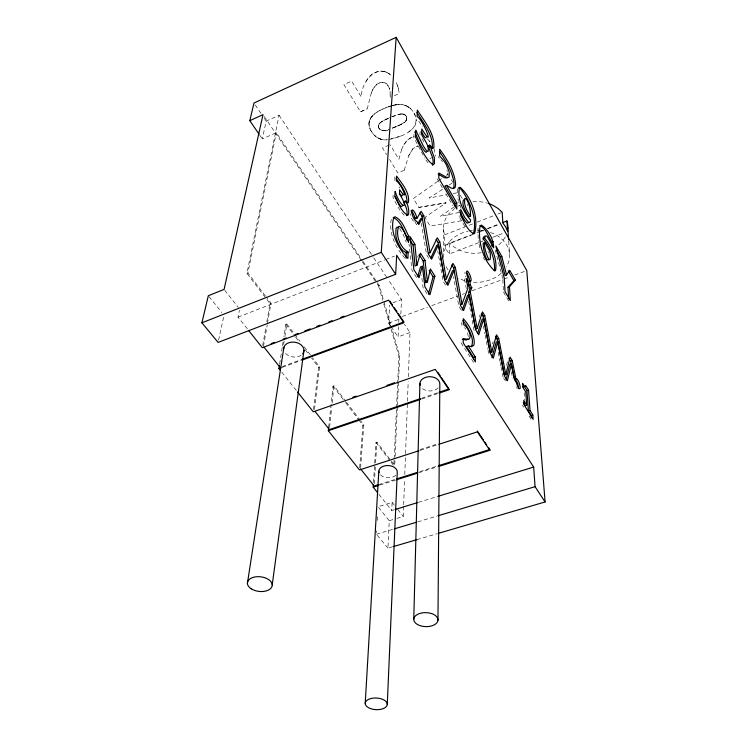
<?xml version="1.0" encoding="UTF-8"?>
<svg xmlns="http://www.w3.org/2000/svg" width="747" height="747" viewBox="0 0 747 747"><rect width="100%" height="100%" fill="white"/><g stroke="black" fill="none" stroke-linecap="round" stroke-linejoin="round"><path stroke-width="0.56" stroke-dasharray="3.73 2.8" d="M478.668 242.672L449.694 253.793C442.766 248.097 445.632 239.301 443.877 231.785A32.607 26.201 -3 0 1 445.651 218.75L448.471 214.174L454.746 208.376M443.419 251.711L443.55 228.675M390.102 94.962C390.578 90.135 388.86 83.813 383.603 82.394C370.643 81.909 370.204 100.453 367.122 108.875L360.484 111.817L343.909 84.626L351.697 81.087L361.268 96.97C361.305 81.806 377.207 61.609 391.83 76.101M420.019 135.114L420.206 129.689M396.788 518.409L403.249 516.457L403.632 505.98M403.669 504.813L404.613 479.21M404.781 474.55L405.509 454.764M405.556 453.597L407.432 402.381M407.47 401.223L408.198 381.437M408.376 376.777L409.991 332.546L404.37 324.217M414.015 134.264L413.875 137.681L424.726 158.131M393.977 509.827L391.755 510.509L392.138 502.376L378.029 506.727L389.252 520.696L387.945 548.167L393.51 546.533M394.089 460.021L393.828 465.801L390.392 461.301M394.145 458.863L396.442 409.207M396.498 408.049L397.563 384.948M397.619 383.799L398.898 356.076L383.062 301.499M400.831 314.17L401.512 299.584L387.973 279.21M394.93 460.89L394.724 465.512L391.297 461.011M395.144 456.268L397.404 406.601M397.451 405.453L398.562 381.194M398.609 380.036L399.71 355.787L391.951 329.053M409.991 332.546L398.058 336.878L398.543 326.747M398.758 322.237L398.917 318.866M387.945 548.167L376.441 534.236L376.637 530.8M377.235 520.482L377.562 514.748M390.494 325.851L388.599 323.087L389.635 305.131M393.118 195.228L392.987 197.292L394.603 200.71A35.763 10.085 68.1 0 0 401.447 212.251L404.164 215.267M394.827 176.824L394.92 182.361M373.472 482.553L374.62 464.204M374.686 463.065L375.984 442.42L376.89 442.121L390.606 460.115M374.322 483.711L375.536 464.074M375.61 462.916L376.89 442.121M360.605 467.659L363.78 424.922L360.997 421.28M359.68 467.65L362.855 425.23L359.382 420.682M328.689 427.284L332.994 386.115L333.937 385.788L345.73 401.26M329.623 427.265L331.659 407.675M332.135 403.072L333.937 385.788M443.382 257.463L443.97 251.86L446.108 246.417L449.657 241.44M478.043 228.171L478.173 239.722M313.563 409.524L318.614 367.281L311.639 358.149M314.506 409.496L319.567 366.945L312.591 357.794M390.102 94.944L390.298 97.484M388.898 106.56L392.147 105.588C382.725 108.698 366.786 114.123 369.279 126.701C371.474 134.451 378.86 140.95 387.245 139.801C379.756 140.8 372.912 135.721 370.101 128.988M400.7 136.029L388.421 139.614C399.262 137.261 416.611 132.48 416.098 118.866M283.608 344.535L284.14 341.108M284.85 336.542L286.801 323.965L285.83 324.338L283.879 336.813M508.698 241.066L509.65 256.1L508.782 261.683L506.41 267.024M279.63 364.041L282.291 347.019M282.459 345.889L283.169 341.351M262.701 345.422L266.063 326.215M266.847 321.696L270.012 303.618L246.912 273.355L279.07 115.262L266.203 121.098L262.328 138.933L276.306 132.667L362.388 260.432M263.467 346.487L267.23 324.861M267.426 323.722L270.984 303.235L266.091 296.811M369.205 121.079L368.859 123.759L370.129 129.054M464.989 272.095L464.97 273.832M247.304 328.801L238.013 317.12L239.404 310.257M265.39 295.896L247.901 272.963L276.306 132.667M218.6 340.156L224.007 315.253M457.435 189.028L457.36 195.854M506.597 365.311L507.941 359.839M391.241 219.273C388.636 233.83 395.985 248.966 406.023 259.218M492.488 343.984L493.095 341.855M401.671 149.447L398.889 159.27L390.065 144.638M417.676 257.183L418.329 254.97M404.23 170.251L408.73 155.665L412.979 148.625M479.406 316.896L480.125 314.683M415.892 123.544L414.744 126.075M392.278 105.579C382.753 108.745 366.917 113.992 369.279 126.701M371.408 93.048C372.958 87.483 378.253 80.396 384.817 82.814C387.889 82.478 390.784 93.142 389.346 88.211M401.671 149.465C403.782 143.601 408.021 138.214 414.183 136.384M408.73 155.684L412.97 148.644L418.049 145.917L416.21 146.505M366.011 81.292L368.514 77.492A18.283 16.219 6 0 1 376.553 72.029C382.305 69.919 388.851 72.123 392.605 76.866M505.28 237.014L502.311 241.458L498.352 245.361M403.828 144.862L406.321 141.37A17.545 14.94 1.1 0 1 414.174 136.374M379.784 123.264C374.62 128.512 384.593 133.386 388.832 129.595C385.648 130.734 380.176 131.659 378.57 127.616C377.226 121.64 386.283 119.959 389.729 117.531C386.358 119.884 376.199 122.106 378.888 128.269C380.578 131.099 384.341 130.846 387.086 130.099M401.69 124.049L391.008 128.764C395.312 126.122 409.02 124.058 406.331 116.336C402.689 111.107 395.032 115.822 390.681 117.167L401.074 113.974M370.279 118.558L372.678 115.561M395.368 127.111C398.795 124.553 408.03 123.087 406.648 116.99C405.369 113.609 401.064 113.544 398.151 114.496M405.406 121.388C409.057 118.446 405.163 112.956 401.074 113.983M408.73 131.864L412.223 129.119M437.77 181.297L413.39 198.534L418.796 207.395L446.08 202.82L424.903 217.405M438.704 180.653L441.524 178.645M446.211 175.358L448.088 174.014M454.139 206.91L440.226 216.415L459.069 212.456M442.495 189.318L429.161 198.02L446.22 194.808M449.162 184.995L452.019 183.118M383.463 120.631L389.729 117.55M458.06 206.228L459.9 205.35M394.332 95.7L399.374 93.45L397.46 85.298L395.368 80.807M360.484 111.798L367.122 108.857M389.122 145.049L382.501 147.897L386.61 154.638M429.73 158.588L431.682 157.757M404.23 170.232L397.777 172.94L389.551 159.438M246.912 273.355L247.901 272.963M444.661 234.829L472.898 223.801M477.24 222.111L493.524 215.752M497.866 214.053L502.217 212.353M270.012 303.618L270.984 303.235M238.013 317.12L384.724 259.928M385.807 259.498L394.5 256.109M449.694 253.793L449.675 243.13L471.301 234.763M478.874 231.831L483.197 230.16M487.52 228.489L498.333 224.305M444.624 245.455L471.562 235.025M476.959 232.943L480.19 231.691M481.264 231.271L483.421 230.44M487.735 228.769L498.51 224.595M479.742 242.261L482.954 241.029M492.618 237.322L504.421 232.793M377.235 283.972L378.542 285.905L379.345 285.606L390.662 324.59M392.922 302.796L401.512 299.584M402.25 316.532L427.377 307.26M431.747 305.644L457.958 295.971M462.328 294.365L464.513 293.552M472.16 290.732L502.75 279.453M503.842 279.042L509.305 277.034M514.767 275.017L524.599 271.385M388.599 323.087L400.625 318.661M282.226 366.6L300.696 359.821M282.179 367.384L300.649 360.605M318.614 367.281L319.567 366.945M398.898 356.076L399.71 355.787M421.569 398.235L438.031 392.642M421.579 399.047L438.031 393.464M362.855 425.23L363.78 424.922M420.057 449.573L437.695 443.867M420.103 450.366L437.733 444.67M378.626 484.616L396.414 478.995M419.758 471.618L437.555 465.997M379.849 485.036L395.406 480.125M418.731 472.758L437.621 466.791M418.367 502.367L438.321 496.251M389.252 520.696L395.714 518.735M376.441 534.236L393.202 529.212M417.778 521.845L436.762 516.149M416.919 539.642L436.986 533.75M453.046 193.557L457.594 192.689M405.705 105.467L411.027 109.043C407.685 105.495 402.745 104.094 397.974 104.515C390.774 105.644 389.859 105.859 397.843 104.496C406.433 103.207 414.034 109.856 415.986 117.905M461.188 220.795L430.188 226.061L424.903 217.386M418.796 207.377L446.08 202.801M393.361 105.262L397.974 104.515M472.916 201.858L475.027 201.615A31.813 25.566 -2.9 0 1 487.511 203.184M481.292 252.738L476.203 253.289A31.794 25.547 -2.9 0 1 458.667 249.685L453.774 246.771L449.675 243.13M473.505 282.329L480.377 282.142A33.157 26.098 -2.5 0 0 501.246 273.234M480.526 230.384L483.58 230.823M381.521 139.39L377.123 137.56M384.07 71.469L386.759 72.328M464.503 280.676L458.294 278.239M490.434 232.532C497.194 234.614 503.151 239.217 506.839 245.259A33.045 26.005 -2.6 0 1 509.65 256.1M439.451 158.187L438.087 156.571M427.303 138.793L430.758 142.677L429.478 140.819M413.483 221.205L412.316 219.599A6.228 1.755 68.5 0 1 410.729 216.144L410.066 213.763M209.029 296.624L221.868 312.591M399.58 228.451L403.296 234.595L406.256 242.271M281.787 372.183L296.82 391.092M378.897 494.327L391.755 510.509M224.791 290.303L238.228 307.325M392.138 502.376L394.22 505.009M397.693 509.417L403.249 516.457M464.569 327.56L465.773 329.212M447.995 269.826L445.24 265.446M440.87 159.662L442.541 161.81M425.79 159.83L428.302 163.107M285.83 324.338L294.897 336.215M295.597 337.13L299.08 341.696M305.364 349.923L308.847 354.489M332.994 386.115L344.797 401.578M345.497 402.493L358.691 419.777M375.984 442.42L389.71 460.404M516.887 388.291L517.288 388.823M286.801 323.965L300.042 341.342M304.225 346.823L311.901 356.879M346.421 402.166L360.306 420.374M418.768 121.201L422.569 126.822M259.685 135.086L262.328 138.933M391.12 326.766L398.058 336.878M255.269 104.916L261.058 113.479M264.27 118.241L266.203 121.098M363.042 261.403L376.731 281.731M377.384 282.702L379.345 285.606M264.27 116.476L361.576 260.759M362.23 261.721L376.581 283.01M279.07 115.262L373.155 256.893M373.799 257.864L387.329 278.239M398.982 186.899L399.71 188.02M464.83 226.462L459.713 217.498M416.611 277.557L411.999 270.367L409.029 244.194M426.976 293.683L423.045 287.558L421.513 274.943M473.635 362.482L461.45 343.471L461.422 341.323M461.935 325.365L461.59 322.639M428.75 258.201L426.602 254.764L421.299 223.353M445.623 285.186L443.036 281.049L437.761 250.899M461.254 310.201L458.863 306.373L453.485 276.567M503.581 377.898L505.196 380.475M522.424 405.285L523.638 407.236M529.1 416.004L531.537 419.898M414.837 221.794L417.013 225.295M437.191 178.916L442.429 187.852M445.922 193.809L452.897 205.724M503.497 292.077L508.828 301.181M459.61 210.953L459.144 210.168L459.218 216.593M451.347 179.672L452.971 182.492M460.283 195.182L462.365 198.805M422.139 138.783L424.632 143.396M516.018 386.75L516.466 387.628M413.959 113.04L415.201 115.542M483.356 257.528L484.56 260.04M459.797 205.07L461.114 208.348M467.23 204.417L467.669 205.742M446.911 170.139L447.378 171.549M465.446 275.979L465.745 276.885M467.585 332.901L468.406 336.972M488.034 251.59L488.445 252.906M458.667 201.653L459.2 203.352M397.46 85.317L398.851 90.07M378.542 285.905L382.744 300.387M433.951 148.634L435.604 156.132M457.883 198.693L458.406 200.663M495.252 249.909L502.759 278.575M479.835 247.761L478.351 240.721M511.322 371.838L512.61 378.29M498.193 352.267L499.958 361.277M500.182 362.398L500.845 365.778M501.06 366.908L503.048 377.039M483.43 325.991L484.943 333.928M485.167 335.058L487.763 348.653M487.978 349.783L488.846 354.321M464.485 278.948L466.296 288.678M468.612 301.144L474.121 330.781M447.724 172.874L448.032 175.545M416.088 118.904L416.303 120.827M524.17 392.577L524.683 400.187M502.824 279.705L503.431 290.957M395.826 475.185A9.244 6.125 3 0 1 379.896 474.298M301.069 355.292A10.225 7.433 8.1 0 1 285.093 352.864M449.657 241.421A33.157 26.098 -2.5 0 1 467.977 231.196M469.06 230.972A33.157 26.098 -2.5 0 1 472.365 230.45M477.454 230.169A33.157 26.098 -2.5 0 1 479.49 230.235M438.144 387.908A9.982 7.134 1.1 0 1 420.944 386.946"/><path stroke-width="1.12" d="M437.957 620.355A12.12 6.994 1.7 0 0 420.561 613.24A12.12 6.994 1.7 0 0 419.095 625.295A12.12 6.994 1.7 0 0 437.957 620.355L439.824 384.434A9.982 7.134 1.1 0 0 429.208 376.712A9.982 7.134 1.1 0 0 420.094 385.181M429.758 145.161L432.139 147.831L433.774 148.027C435.324 134.077 424.445 121.359 417.33 110.154L417.097 116.569C422.578 118.67 436.267 152.257 421.794 129.016L421.625 134.432C424.063 139.754 429.441 145.301 428.096 151.576L426.537 150.819L423.185 145.777L415.771 130.146L415.509 136.99C420.514 146.561 424.268 158.065 432.999 164.826L434.483 163.649L434.399 157.813L429.758 145.161L428.171 146.132L432.653 157.757L433.185 162.08L432.382 165.218M413.773 619.002L419.907 383.323M387.273 704.496A11.046 5.817 3 0 0 371.11 698.492A11.046 5.817 3 0 0 370.344 708.539A11.046 5.817 3 0 0 387.273 704.496L397.273 472.207A9.244 6.125 3 0 0 387.217 465.521A9.244 6.125 3 0 0 379.046 472.776M408.142 252.393L407.89 258.49C397.946 248.097 389.262 231.794 393.865 217.302L395.051 216.789C402.577 220.15 405.098 229.609 408.814 236.323L408.572 242.299C405.78 237.107 404.939 229.6 399.458 226.341L398.767 226.425C395.312 234.754 399.748 247.22 407.713 251.72L408.142 252.393L406.284 253.121L406.06 258.201M406.854 240.03L406.984 237.042C403.268 230.347 400.756 220.72 393.165 217.536M405.406 200.943L407.171 202.661L408.413 202.614C410.019 192.735 402.045 183.641 396.601 176.087L396.321 180.989C400.691 182.352 410.196 205.033 399.654 189.766L399.44 193.865C410.252 210.831 400.513 208.506 395.116 191.391L394.808 196.545C398.375 203.035 401.027 211.242 407.498 215.304L408.123 215.108C410.047 212.325 407.404 199.44 403.623 201.662C405.397 205.742 407.834 210.224 406.91 214.875A11.149 3.193 68.3 0 1 406.527 215.668M259.032 134.124L249.806 120.669L263.028 114.627L224.091 289.406L208.32 295.737L201.905 322.797L218.105 342.425L395.667 274.298L396.676 255.259L533.657 467.071L535.067 486.68L545.095 501.956L438.097 533.423M365.218 703.263L378.822 471.17M377.468 492.534L373.183 487.147L373.332 484.85M518.539 388.673C518.53 385.331 517.148 380.204 514.263 379.084L516.158 378.99A5.276 1.317 71.2 0 1 519.258 383.155A5.276 1.317 71.2 0 1 519.613 388.785A5.276 1.317 71.2 0 1 516.382 382.669L514.674 379.896L511.424 363.761L509.809 364.312L505.999 380.195M395.667 274.298L381.259 252.346L396.162 37.35L253.989 103.011L249.806 120.669M484.644 238.368L485.214 236.024L486.428 235.856L487.287 236.594L493.655 247.855C493.683 239.301 488.407 229.964 481.47 225.043L480.069 226.024C477.707 241.598 482.992 260.488 494.785 270.937L495.597 270.423C497.371 259.06 492.096 246.827 484.644 238.368L483.132 238.947C490.574 246.94 494.607 258.266 494.626 269.135A18.04 4.286 69.6 0 1 494.243 270.694M419.002 450.721L359.503 469.938L328.325 430.72L328.689 427.284M426.509 136.841C425.585 140.483 422.597 133.218 421.747 132.331M272.225 584.864L303.982 350.194M406.994 202.661C407.442 193.52 401.092 185.527 396.134 178.43M247.397 583.472L283.916 347.14M402.521 195.098L401.755 195.975L399.766 193.52M280.358 370.381L278.92 368.579L279.453 365.171M402.521 205.481C400.775 210.365 396.097 196.75 395.247 196.368M483.132 238.947L483.393 237.275L484.579 236.276M419.226 254.764L423.175 261.02L425.631 282.637L427.461 281.946L430.393 268.929L434.885 276.073L429.945 294.738L424.903 286.867L422.363 266.212L420.533 266.912L417.797 276.353M425.631 282.637L426.126 280.47M511.424 363.761L507.39 380.774L504.711 376.479L497.847 341.566L496.213 342.135L491.928 357.654M489.201 259.508C485.205 263.233 482.786 244.969 483.262 243.074L484.784 242.495L489.182 250.049A6.247 1.475 69.5 0 1 490.275 253.56C491.629 271.021 482.665 246.267 484.784 242.495M495.448 336.337L497.082 339.017L504.188 375.162L505.84 374.602L510.089 357.094L512.19 360.54L515.878 378.542M428.395 294.327L433.092 276.754L429.151 270.507M497.847 341.566L493.3 358.187L490.527 353.733L483.785 318.605L482.132 319.193L477.688 333.227M481.413 313.395L483.104 316.168L490.079 352.528L491.759 351.949L496.522 334.871L498.707 338.447L505.84 374.602M422.363 266.212L419.048 277.744L413.866 269.648L410.084 236.65L414.912 244.316L416.891 265.316L415.043 266.025L413.091 245.025L409.468 239.283M416.891 265.316L420.477 253.168L424.978 260.329L427.461 281.946M483.785 318.605L478.715 334.787L475.839 330.174L469.228 294.832L467.557 295.448L462.234 310.108M475.465 329.091L477.165 328.484L482.497 311.873L484.747 315.57L491.759 351.949M523.974 386.657L523.47 387.142L522.685 386.404M477.165 328.484L470.293 291.881L471.815 287.66L470.152 284.915L470.068 281.04A5.434 1.401 69.7 0 0 470.545 276.838A5.434 1.401 69.7 0 0 467.034 271.04A5.434 1.401 69.7 0 0 467.753 277.23L467.827 281.096L466.165 281.712M469.228 294.832L463.588 310.528L460.6 305.738L453.644 267.996L451.823 265.017M475.251 327.942L468.63 292.497L470.162 288.267L471.815 287.66M460.32 304.785L462.038 304.16L467.967 288.062L466.147 278.332L467.827 281.096M446.977 283.991L452.449 270.834L454.148 270.19L447.892 285.354L444.792 280.396L438.508 244.652L436.79 245.315L430.814 257.827M436.089 239.301L438.106 242.588L444.605 279.583L446.351 278.93L452.906 263.383L455.334 267.361L462.038 304.16M438.508 244.652L431.598 259.228L428.386 254.073L421.98 216.238L419.898 212.83M428.302 253.42L430.067 252.738L437.303 237.807L439.815 241.925L446.351 278.93M432.196 148.681C433.783 135.375 423.446 123.264 416.947 112.47M418.021 223.456L420.542 218.862L422.288 218.171L418.778 224.595L416.611 221.093A5.995 1.681 68.6 0 1 412.521 215.472A5.995 1.681 68.6 0 1 412.717 210.047A5.995 1.681 68.6 0 1 416.742 217.554L417.087 218.124L415.323 218.834L414.968 218.264A6.237 1.755 68.5 0 0 413.735 214.678L413.194 213.577A6.228 1.755 68.5 0 0 411.476 211.13L410.971 210.775M417.087 218.124L421.121 211.289L423.717 215.547L430.067 252.738M471.394 346.673C474.55 339.726 469.872 331.752 466.502 325.655A32.523 9.067 70.6 0 0 462.813 320.631M426.677 151.949L426.098 152.332L424.744 151.277A21.971 5.462 67.9 0 1 419.31 142.21L414.79 131.93L416.406 131.239M496.559 250.404L500.369 257.052L505.065 275.522L506.541 274.971L509.734 270.302L515.337 280.088L509.491 286.699L508.007 287.24L508.688 298.856M468.686 222.513L464.69 217.358L460.712 209.543L460.796 215.967C464.718 221.878 467.006 230.431 473.813 233.727L474.625 233.438C478.771 217.9 472.039 197.88 460.143 187.292L459.536 187.534C456.856 198.889 463.177 211.513 470.591 220.02L470.143 222.12L467.136 223.12L464.298 219.861L460.367 212.68M508.007 287.24L513.889 280.62L515.337 280.088M468.052 339.054L466.249 340.006L462.365 339.334M472.263 234.325L473.505 233.606C477.184 218.255 470.33 201.821 461.235 189.514A17.76 4.249 68.9 0 0 458.21 188.02M428.171 146.132L429.758 145.46M403.613 201.895L405.397 201.167M446.529 185.34L456.753 202.904L456.809 209.067L438.797 178.262L438.853 173.005L446.23 177.16L448.172 177.515L449.171 176.964L449.227 172.034L446.491 165.106A15.892 3.866 68.4 0 0 443.541 160.418L439.647 155.918L439.712 149.26C447.079 159.186 453.868 170.381 455.511 182.847A21.551 5.21 68.4 0 1 454.69 187.973L453.382 188.552L451.375 188.141L446.529 185.34L444.951 185.984L455.184 203.529L455.203 206.611M414.968 218.264L416.742 217.554M421.98 216.238L423.717 215.547M455.184 203.529L456.753 202.904M406.984 237.042L408.814 236.323M470.545 215.976C466.931 211.149 463.429 204.846 464.867 198.646A7.05 1.671 68.9 0 1 465.848 198.655L466.259 199.066A6.004 1.429 68.9 0 1 467.211 200.476L469.181 205.136L470.377 211.252L470.545 215.976L469.013 216.583C466.016 212.606 460.236 202.82 464.289 199.244M201.905 322.797L381.259 252.346M413.091 245.025L414.912 244.316M398.627 227.555L397.068 227.088L395.975 228.582L395.854 235.632A11.27 3.361 68.7 0 0 397.507 241.785L400.439 247.687L402.801 250.628L405.854 252.449L407.713 251.72M438.106 242.588L439.815 241.925M502.656 222.625L506.98 220.953L507.643 224.053A32.597 26.201 -2.9 0 1 507.689 229.198M423.175 261.02L424.978 260.329M492.077 246.351L491.89 242.215L493.365 241.655M453.644 267.996L455.334 267.361M433.092 276.754L434.885 276.073M500.369 257.052L501.835 256.501L506.541 274.971M271.086 343.62L274.354 342.387M283.066 339.11L286.334 337.877M295.046 334.6L298.305 333.377M304.841 330.921L310.285 328.867M316.821 326.411L320.089 325.178M328.801 321.901L332.06 320.678M340.772 317.4L344.04 316.168M470.162 288.267L468.49 285.531L468.416 281.656L470.068 281.04M468.49 285.531L470.152 284.915M468.63 292.497L470.293 291.881M301.779 359.419L403.894 321.948L398.188 313.479M278.92 368.579L281.096 367.776M301.741 360.213L403.856 322.76L388.636 300.182L262.309 347.682L248.732 330.604M483.104 316.168L484.747 315.57M468.341 345.973L475.269 356.87L475.4 361.865L463.233 342.845L463.177 338.54L468.005 339.381L469.275 338.998C471.348 336.122 469.359 332.172 467.977 329.352A10.981 3.025 70.4 0 0 465.969 326.542L463.373 324.226L463.289 318.68C468.911 324.777 473.206 332.499 474.168 340.828A14.921 4.09 70.4 0 1 473.701 345.338L471.525 346.608L468.341 345.973L466.567 346.599L473.514 357.477L473.561 359.475M497.082 339.017L498.707 338.447M352.845 397.255L356.142 396.106M386.927 385.396L394.621 382.716M473.514 357.477L475.269 356.87M509.006 358.513L510.584 361.09L512.19 360.54M420.468 398.609L329.39 429.572L315.085 411.541M439.124 392.268L449.003 388.916L449.003 389.738L439.133 393.09M328.325 430.72L420.477 399.421M514.534 379.532L516.158 378.99M447.434 177.814L444.661 177.805L438.19 174.182M531.378 417.713L531.21 415.528L528.409 411.018L526.971 390.709L528.559 390.186L525.599 385.359C525.683 388.477 523.012 384.294 522.611 383.398L522.881 387.348L525.767 392.044L526.672 405.089L525.057 405.621L523.302 402.801M528.409 411.018L530.025 410.486L532.826 415.005L533.153 419.375L524.049 404.753L523.759 400.392L526.672 405.089M438.834 444.316L477.398 431.869L477.38 431.038L483.589 440.263M531.21 415.528L532.826 415.005M378.626 484.616L374.182 486.026L360.521 468.808M396.414 478.995L417.536 472.319M438.666 465.642L489.808 449.479L489.836 450.31L438.732 466.445M373.183 487.147L378.738 485.391M396.517 479.779L417.62 473.112M395.088 509.491L417.256 502.703M438.321 496.251L533.657 467.071M394.313 528.876L416.658 522.181M437.882 515.822L535.067 486.68M393.51 546.533L416.919 539.642M479.976 225.622C486.213 228.713 488.295 236.706 491.89 242.215M468.416 281.656C471.273 280.844 467.865 274.7 466.679 272.655M264.186 347.392L280.06 367.393M297.539 391.988L313.292 411.802L435.286 369.382L449.003 389.738M428.171 145.824L429.45 147.476M439.441 151.622C445.931 160.652 451.767 170.661 453.784 181.745A21.187 5.145 68.4 0 1 453.438 188.179M389.953 301.256L392.483 305.019M394.388 307.839L396.918 311.602M437.789 372.258L440.282 375.965M441.524 377.814L448.377 387.992M484.831 442.103L486.699 444.876M488.566 447.64L489.808 449.479M477.398 431.869L489.836 450.31M405.854 252.449L406.284 253.121M524.609 386.853L526.971 390.709M508.277 270.844L513.889 280.62M501.835 256.501L495.859 246.043L504.253 278.024L505.009 291.526L510.332 300.63L509.491 286.699M396.162 37.35L526.784 270.582L545.095 501.956M510.584 361.09L514.029 377.963M528.559 390.186L530.025 410.486M507.82 227.181L508.623 239.908M506.98 220.953L507.643 231.561L505.747 227.069L502.824 222.933L502.217 212.353L498.128 208.534L493.16 205.444A31.813 25.566 -2.9 0 0 488.482 203.501M283.627 349.054A10.225 7.433 8.1 0 1 296.288 342.509A10.225 7.433 8.1 0 1 302.666 353.845M251.272 588.823A12.475 7.349 6.7 0 0 271.889 586.75A12.475 7.349 6.7 0 0 256.258 576.768A12.475 7.349 6.7 0 0 251.272 588.823"/></g></svg>
